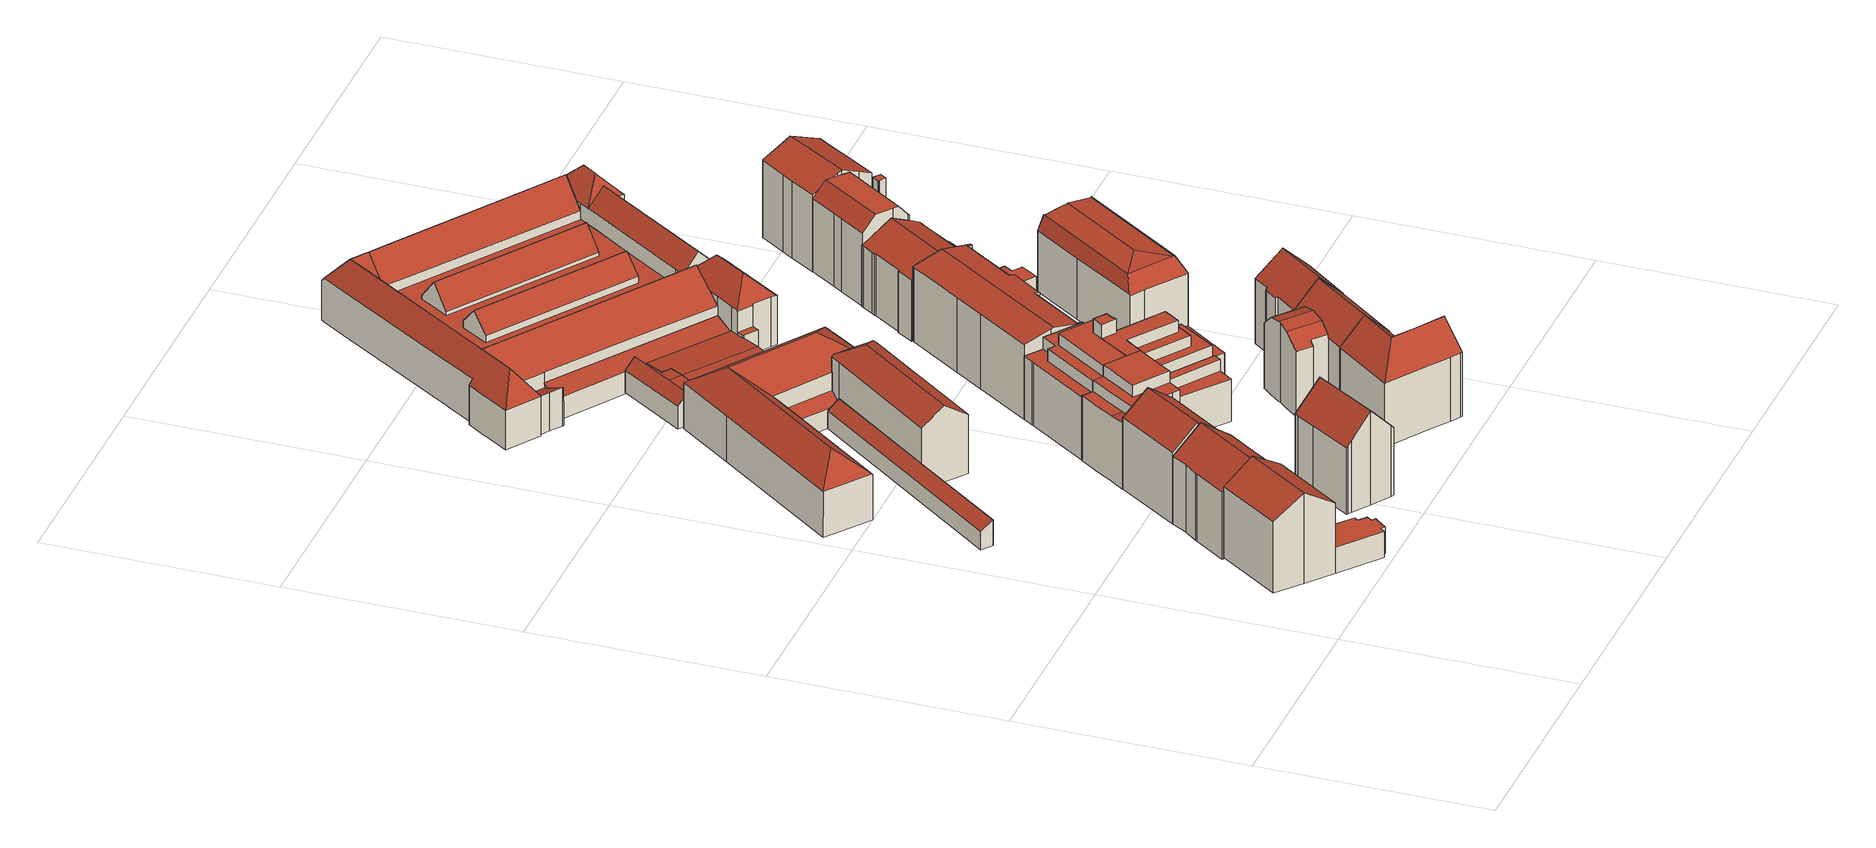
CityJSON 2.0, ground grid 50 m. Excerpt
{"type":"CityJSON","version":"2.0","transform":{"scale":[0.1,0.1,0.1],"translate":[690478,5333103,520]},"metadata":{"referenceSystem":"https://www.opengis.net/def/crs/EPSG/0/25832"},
"CityObjects":{
"building1":{"type":"Building","attributes":{"Gemeindeschluessel":"09162000","HoeheDach":"542.850","HoeheGrund":"522.380","Methode":"2000","NiedrigsteTraufeDesGebaeudes":"538.481","Geometrietyp2DReferenz":"3000","function":"31001_1000","roofType":"3100","measuredHeight":20.47,"storeysAboveGround":5},"geometry":[{"type":"MultiSurface","lod":"2","boundaries":[[[0,1,2,3]],[[4,5,6,7]],[[8,0,3,9,10]],[[10,9,5,4]],[[5,9,3,2,6]],[[4,7,11,8,10]],[[11,1,0,8]],[[2,1,11,7,6]]],"semantics":{"surfaces":[{"type":"RoofSurface"},{"type":"WallSurface"},{"type":"GroundSurface"}],"values":[0,1,1,1,0,2,1,1]}}]},
"building2":{"type":"Building","attributes":{"Gemeindeschluessel":"09162000","HoeheDach":"528.400","HoeheGrund":"522.390","Methode":"1000","NiedrigsteTraufeDesGebaeudes":"528.400","Geometrietyp2DReferenz":"3000","function":"31001_1000","roofType":"1000","measuredHeight":6.01,"storeysAboveGround":2},"geometry":[{"type":"MultiSurface","lod":"2","boundaries":[[[12,13,14,15]],[[16,17,18,19,20,21]],[[22,23,24,25]],[[26,27,18,17,28,29]],[[8,30,23,22]],[[25,24,31,32]],[[33,34,13,12]],[[35,36,29,28,17,16,21,14,13,34,31,24,23,30]],[[20,19,18,27,26,37,38,8,22,25,32,33,12,15]],[[38,35,30,8]],[[37,36,35,38]],[[26,29,36,37]],[[15,14,21,20]],[[32,31,34,33]]],"semantics":{"surfaces":[{"type":"WallSurface"},{"type":"RoofSurface"},{"type":"GroundSurface"}],"values":[0,0,0,0,0,0,0,1,2,0,0,0,0,0]}}]},
"building3":{"type":"Building","attributes":{"Gemeindeschluessel":"09162000","HoeheDach":"525.617","HoeheGrund":"522.530","Methode":"2000","NiedrigsteTraufeDesGebaeudes":"525.139","Geometrietyp2DReferenz":"3000","function":"51009_1610","roofType":"2100","measuredHeight":3.09},"geometry":[{"type":"MultiSurface","lod":"2","boundaries":[[[39,40,41,42]],[[43,44,45,46]],[[40,45,44,41]],[[41,44,43,42]],[[39,46,45,40]],[[42,43,46,39]]],"semantics":{"surfaces":[{"type":"GroundSurface"},{"type":"RoofSurface"},{"type":"WallSurface"}],"values":[0,1,2,2,2,2]}}]},
"building4":{"type":"Building","attributes":{"Gemeindeschluessel":"09162000","HoeheDach":"525.630","HoeheGrund":"522.550","Methode":"2000","NiedrigsteTraufeDesGebaeudes":"525.630","Geometrietyp2DReferenz":"3000","function":"31001_2000","roofType":"1000","measuredHeight":3.08},"geometry":[{"type":"MultiSurface","lod":"2","boundaries":[[[44,47,48,49,45]],[[40,45,49,50]],[[40,50,51,52,41]],[[41,44,45,40]],[[51,48,47,52]],[[50,49,48,51]],[[52,47,44,41]]],"semantics":{"surfaces":[{"type":"RoofSurface"},{"type":"WallSurface"},{"type":"GroundSurface"}],"values":[0,1,2,1,1,1,1]}}]},
"building5":{"type":"Building","attributes":{"Gemeindeschluessel":"09162000","HoeheDach":"542.510","HoeheGrund":"522.137","Methode":"2000","NiedrigsteTraufeDesGebaeudes":"537.107","Geometrietyp2DReferenz":"3000","function":"31001_1000","roofType":"3100","measuredHeight":20.37,"storeysAboveGround":5},"geometry":[{"type":"MultiSurface","lod":"2","boundaries":[[[53,54,55,56,57]],[[58,59,60,61]],[[62,63,64,65]],[[57,56,66,67]],[[68,69,70,71]],[[72,73,74,75]],[[75,74,59,58]],[[65,64,76,77]],[[61,60,54,53]],[[54,60,59,74,73,78,55]],[[67,66,69,68]],[[77,72,75,58,61,53,57,67,68,71,62,65]],[[71,70,63,62]],[[77,76,78,73,72]],[[56,55,78,76,64,63,70,69,66]]],"semantics":{"surfaces":[{"type":"WallSurface"},{"type":"RoofSurface"},{"type":"GroundSurface"}],"values":[0,0,0,0,0,0,0,0,0,1,0,2,0,0,1]}}]},
"building6":{"type":"Building","attributes":{"Gemeindeschluessel":"09162000","HoeheDach":"542.802","HoeheGrund":"522.018","Methode":"1000","NiedrigsteTraufeDesGebaeudes":"538.189","Geometrietyp2DReferenz":"3000","function":"31001_1000","roofType":"3100","measuredHeight":20.78,"storeysAboveGround":5},"geometry":[{"type":"MultiSurface","lod":"2","boundaries":[[[79,80,81,82,83,84,85]],[[86,79,85,87,88]],[[88,87,89,90]],[[91,81,80,92]],[[93,82,81,91]],[[90,89,84,83,94]],[[92,80,79,86]],[[85,84,89,87]],[[90,94,93,91,92,86,88]],[[94,83,82,93]]],"semantics":{"surfaces":[{"type":"RoofSurface"},{"type":"WallSurface"},{"type":"GroundSurface"}],"values":[0,1,1,1,1,1,1,0,2,1]}}]},
"building7":{"type":"Building","attributes":{"Gemeindeschluessel":"09162000","HoeheDach":"528.022","HoeheGrund":"522.230","Methode":"1000","NiedrigsteTraufeDesGebaeudes":"526.154","Geometrietyp2DReferenz":"3000","function":"51009_1610","roofType":"2100","measuredHeight":5.79},"geometry":[{"type":"MultiSurface","lod":"2","boundaries":[[[95,96,97,98,99,100,101,102]],[[97,96,95,103,104,105,98]],[[95,102,106,103]],[[103,106,107,104]],[[108,99,98,105,104,107]],[[102,101,100,99,108,107,106]]],"semantics":{"surfaces":[{"type":"WallSurface"},{"type":"GroundSurface"},{"type":"RoofSurface"}],"values":[0,1,0,0,0,2]}}]},
"building8":{"type":"Building","attributes":{"Gemeindeschluessel":"09162000","HoeheDach":"524.602","HoeheGrund":"521.802","Methode":"1000","NiedrigsteTraufeDesGebaeudes":"524.602","Geometrietyp2DReferenz":"3000","function":"31001_2000","roofType":"1000","measuredHeight":2.8,"storeysAboveGround":1},"geometry":[{"type":"MultiSurface","lod":"2","boundaries":[[[109,110,111,112]],[[113,109,112,114]],[[115,111,110,116]],[[116,110,109,113]],[[115,116,113,114]],[[114,112,111,115]]],"semantics":{"surfaces":[{"type":"RoofSurface"},{"type":"WallSurface"},{"type":"GroundSurface"}],"values":[0,1,1,1,2,1]}}]},
"building9":{"type":"Building","attributes":{"Gemeindeschluessel":"09162000","HoeheDach":"542.250","HoeheGrund":"521.024","Methode":"2000","NiedrigsteTraufeDesGebaeudes":"535.932","Geometrietyp2DReferenz":"3000","function":"31001_1000","roofType":"3100","measuredHeight":21.23,"storeysAboveGround":4},"geometry":[{"type":"MultiSurface","lod":"2","boundaries":[[[117,118,119,120]],[[121,122,123,124]],[[118,125,126,127,128,129,130,131,132,133,121,124,134,119]],[[130,135,136,131]],[[126,137,138,127]],[[139,134,124,123,140]],[[125,141,137,126]],[[117,120,139,140,142,138,137,141]],[[133,143,122,121]],[[131,136,144,132]],[[134,139,120,119]],[[128,127,138,142,145]],[[129,146,135,130]],[[135,146,145,142,140,123,122,143,144,136]],[[132,144,143,133]],[[128,145,146,129]],[[118,117,141,125]]],"semantics":{"surfaces":[{"type":"WallSurface"},{"type":"GroundSurface"},{"type":"RoofSurface"}],"values":[0,0,1,0,0,0,0,2,0,0,0,0,0,2,0,0,0]}}]},
"building10":{"type":"Building","attributes":{"Gemeindeschluessel":"09162000","HoeheDach":"537.513","HoeheGrund":"521.958","Methode":"1000","NiedrigsteTraufeDesGebaeudes":"532.392","Geometrietyp2DReferenz":"3000","function":"31001_9998","roofType":"3100","measuredHeight":15.55,"storeysAboveGround":2},"geometry":[{"type":"MultiSurface","lod":"2","boundaries":[[[147,148,149]],[[150,151,152,153]],[[154,155,156,157]],[[158,159,160,161]],[[162,163,153,152]],[[164,165,159,162,152,151]],[[154,166,167,155]],[[151,168,149,148,164]],[[159,158,169,163,162]],[[151,150,170,168]],[[171,172,156,155,167,173,174,170,150,153,163,169,158,161]],[[174,149,168,170]],[[175,160,159,165]],[[164,154,157,176,177,175,165]],[[178,147,149,174,173]],[[166,178,173,167]],[[172,176,157,156]],[[171,177,176,172]],[[171,161,160,175,177]],[[178,166,154,164,148,147]]],"semantics":{"surfaces":[{"type":"RoofSurface"},{"type":"WallSurface"},{"type":"GroundSurface"}],"values":[0,1,1,1,1,0,1,0,1,1,2,1,0,0,1,1,1,1,1,0]}}]},
"building11":{"type":"Building","attributes":{"Gemeindeschluessel":"09162000","HoeheDach":"539.640","HoeheGrund":"522.096","Methode":"2000","NiedrigsteTraufeDesGebaeudes":"535.635","Geometrietyp2DReferenz":"3000","function":"31001_9998","roofType":"3200","measuredHeight":17.54,"storeysAboveGround":3},"geometry":[{"type":"MultiSurface","lod":"2","boundaries":[[[179,180,181,182,183,184,185,186]],[[185,187,188,186]],[[189,190,191,192,193,194]],[[179,186,188,189,194]],[[179,194,193,180]],[[185,184,195,196,187]],[[183,197,195,184]],[[190,196,195,197,198,191]],[[180,193,192,181]],[[182,198,197,183]],[[188,187,196,190,189]],[[182,181,192,191,198]]],"semantics":{"surfaces":[{"type":"GroundSurface"},{"type":"WallSurface"},{"type":"RoofSurface"}],"values":[0,1,2,1,1,1,1,2,1,1,2,1]}}]},
"building12":{"type":"Building","attributes":{"Gemeindeschluessel":"09162000","HoeheDach":"541.752","HoeheGrund":"521.890","Methode":"2000","NiedrigsteTraufeDesGebaeudes":"531.475","Geometrietyp2DReferenz":"3000","function":"31001_1000","roofType":"1000","measuredHeight":19.86,"storeysAboveGround":7},"geometry":[{"type":"MultiSurface","lod":"2","boundaries":[[[199,200,201,202,203,204,205,206,207,208]],[[209,210,211,212,213,214,215,216,217,218,219]],[[220,209,219,221]],[[222,223,224,220,221,225,226,227,203,202,201,200,199]],[[228,229,230,231,232,233]],[[220,224,234,235,236,210,209]],[[237,211,210,236]],[[219,218,217,216,227,226,225,221]],[[238,239,240,241]],[[204,203,227,216,215,240,239,242,243,244,245,246,247]],[[248,249,222,199,208,250,251]],[[252,223,222,249]],[[253,254,255,256,257,258,237,236,235,234,252,249,248,251,259,260,261,246,245,244,243,242]],[[231,238,241,232]],[[255,254,253,242,239,238,231,230,229]],[[233,232,241,240,215,214,213]],[[257,256,255,229,228,233,213,212,258]],[[208,207,262,250]],[[234,224,223,252]],[[237,258,212,211]],[[250,262,263,264,247,246,261,260,259,251]],[[207,206,205,204,247,264,263,262]]],"semantics":{"surfaces":[{"type":"WallSurface"},{"type":"RoofSurface"},{"type":"GroundSurface"}],"values":[0,1,0,1,1,0,0,0,1,0,0,0,2,0,0,0,0,1,0,0,0,1]}}]},
"building13":{"type":"Building","attributes":{"Gemeindeschluessel":"09162000","HoeheDach":"528.711","HoeheGrund":"522.220","Methode":"2000","NiedrigsteTraufeDesGebaeudes":"526.682","Geometrietyp2DReferenz":"3000","function":"51009_1610","roofType":"2100","measuredHeight":6.49},"geometry":[{"type":"MultiSurface","lod":"2","boundaries":[[[265,266,267,268,269]],[[270,268,267,271]],[[272,269,268,270]],[[104,265,269,272]],[[98,266,265,104]],[[271,267,266,98]],[[272,270,271,98,104]]],"semantics":{"surfaces":[{"type":"RoofSurface"},{"type":"WallSurface"},{"type":"GroundSurface"}],"values":[0,1,1,1,1,1,2]}}]},
"building14":{"type":"Building","attributes":{"Gemeindeschluessel":"09162000","HoeheDach":"529.831","HoeheGrund":"522.450","Methode":"2000","NiedrigsteTraufeDesGebaeudes":"527.223","Geometrietyp2DReferenz":"3000","function":"51009_1610","roofType":"3100","measuredHeight":7.38},"geometry":[{"type":"MultiSurface","lod":"2","boundaries":[[[273,274,275,276]],[[277,278,279,280]],[[281,282,283,284,278,277]],[[276,283,282,281,285,286,287,288,289,273]],[[290,291,292,293,294,295]],[[276,275,284,283]],[[278,284,275,274,296,279]],[[287,295,294,288]],[[280,279,296,293,292,291]],[[293,296,274,273,289,288,294]],[[285,281,277,280,291,290,286]],[[286,290,295,287]]],"semantics":{"surfaces":[{"type":"WallSurface"},{"type":"RoofSurface"},{"type":"GroundSurface"}],"values":[0,1,0,2,1,0,1,0,0,0,0,0]}}]},
"building15":{"type":"Building","attributes":{"Gemeindeschluessel":"09162000","HoeheDach":"544.850","HoeheGrund":"522.090","Methode":"2000","NiedrigsteTraufeDesGebaeudes":"533.900","Geometrietyp2DReferenz":"3000","function":"31001_1000","roofType":"1000","measuredHeight":22.76,"storeysAboveGround":7},"geometry":[{"type":"MultiSurface","lod":"2","boundaries":[[[297,298,299,300]],[[301,302,303,304]],[[305,306,307,308,309,310,311,312,313,314]],[[315,316,317,318]],[[319,320,321,322]],[[323,324,325,326,327,328,329]],[[330,331,332,333,334,335,311,310,336,337]],[[338,339,340,341,342,343,344,345,346,347,315,318,348,349,350,351,352,353,333,332,331,330,354,355,356,357,358,329,328,327,359]],[[325,324,298,297]],[[353,360,334,333]],[[361,362,363,364,326,325,297,300]],[[365,366,367,368]],[[312,311,335,369,370,313]],[[301,371,372,373,374,302]],[[318,317,375,348]],[[376,377,320,319]],[[346,345,344,343,342,341,340,361,300,299,378,379,380,381,305,314,382,383,384,385,347]],[[384,383,377,376]],[[379,386,387,304,303,388,380]],[[309,389,336,310]],[[390,391,392,355,354,330,337]],[[378,299,298,324,323,365,368,393,386,379]],[[394,395,396,397]],[[381,398,399,397,396,389,309,308,307,306,305]],[[393,368,367,400,387,386]],[[382,314,313,370]],[[348,375,401,349]],[[384,376,319,322,402,401,375,317,316,385]],[[380,388,303,302,374,373,403,392,391,394,397,399,398,381]],[[403,373,372,366,365,323,329,358,357,356,355,392]],[[395,390,337,336,389,396]],[[339,338,359,364,363,362]],[[339,362,361,340]],[[352,404,360,353]],[[382,370,369,335,334,360,404,321,320,377,383]],[[402,322,321,404,352,351,350,349,401]],[[400,367,366,372,371,301,304,387]],[[327,326,364,359]],[[391,390,395,394]],[[347,385,316,315]]],"semantics":{"surfaces":[{"type":"WallSurface"},{"type":"RoofSurface"},{"type":"GroundSurface"}],"values":[0,0,1,0,0,0,0,2,0,0,1,0,0,0,0,0,0,0,0,0,0,1,0,0,0,0,0,1,1,0,1,0,0,0,1,0,1,0,0,0]}}]},
"building16":{"type":"Building","attributes":{"Gemeindeschluessel":"09162000","HoeheDach":"540.611","HoeheGrund":"520.580","Methode":"2000","NiedrigsteTraufeDesGebaeudes":"535.112","Geometrietyp2DReferenz":"3000","function":"31001_1000","roofType":"3100","measuredHeight":20.03,"storeysAboveGround":4},"geometry":[{"type":"MultiSurface","lod":"2","boundaries":[[[405,406,407,408,409,410]],[[411,412,413,414]],[[415,416,417,418,419,420,421,422,423,424,405]],[[425,426,413,412,416,415,405,410]],[[427,428,426,425,410,429]],[[430,418,417,431]],[[412,411,432,431,417,416]],[[424,433,434,435,407,406,405]],[[433,424,423,422,436,437,438,439,440,434]],[[436,422,421,441]],[[407,435,442,443,444,408]],[[410,409,408,444,445,429]],[[446,419,418,430]],[[441,421,420,447]],[[432,411,414,428,427,429,445,444,443,442,440,439,438,437,436,441,447,446,430,431]],[[442,435,434,440]],[[447,420,419,446]],[[414,413,426,428]]],"semantics":{"surfaces":[{"type":"RoofSurface"},{"type":"WallSurface"},{"type":"GroundSurface"}],"values":[0,1,0,0,1,1,1,0,1,1,1,1,1,1,2,1,1,1]}}]},
"building17":{"type":"Building","attributes":{"Gemeindeschluessel":"09162000","HoeheDach":"533.700","HoeheGrund":"522.280","Methode":"2000","NiedrigsteTraufeDesGebaeudes":"533.700","Geometrietyp2DReferenz":"3000","function":"31001_2000","roofType":"1000","measuredHeight":11.42},"geometry":[{"type":"MultiSurface","lod":"2","boundaries":[[[448,449,450,451]],[[452,453,454,455]],[[456,457,458,459,460,461,462,463,464,465,466,467,468,450,449,469,454,453,470,471,472,473,474]],[[475,468,467,476]],[[477,472,471,478]],[[479,469,449,448]],[[480,481,482,483,484,485,486,487,488,489,490,477,478,491,452,455,479,448,451,475,476,492,493]],[[485,459,458,486]],[[491,470,453,452]],[[488,487,486,458,457,456,474,489]],[[481,463,462,482]],[[493,465,464,480]],[[478,471,470,491]],[[484,460,459,485]],[[455,454,469,479]],[[484,483,482,462,461,460]],[[451,450,468,475]],[[474,473,472,477,490,489]],[[476,467,466,492]],[[492,466,465,493]],[[480,464,463,481]]],"semantics":{"surfaces":[{"type":"WallSurface"},{"type":"RoofSurface"},{"type":"GroundSurface"}],"values":[0,0,1,0,0,0,2,0,0,0,0,0,0,0,0,0,0,0,0,0,0]}}]},
"building18":{"type":"Building","attributes":{"Gemeindeschluessel":"09162000","HoeheDach":"524.290","HoeheGrund":"522.410","Methode":"2000","NiedrigsteTraufeDesGebaeudes":"524.290","Geometrietyp2DReferenz":"3000","function":"31001_2000","roofType":"1000","measuredHeight":1.88},"geometry":[{"type":"MultiSurface","lod":"2","boundaries":[[[494,495,496,497]],[[495,498,499,496]],[[500,498,495,494]],[[497,496,499,501]],[[501,499,498,500]],[[497,501,500,494]]],"semantics":{"surfaces":[{"type":"WallSurface"},{"type":"RoofSurface"},{"type":"GroundSurface"}],"values":[0,1,0,0,0,2]}}]},
"building19":{"type":"Building","attributes":{"Gemeindeschluessel":"09162000","HoeheDach":"527.810","HoeheGrund":"522.150","Methode":"2000","NiedrigsteTraufeDesGebaeudes":"527.301","Geometrietyp2DReferenz":"3000","function":"31001_2000","roofType":"3100","measuredHeight":5.66},"geometry":[{"type":"MultiSurface","lod":"2","boundaries":[[[502,503,504,505,506,507]],[[508,509,510,511,512,513,275,284,514]],[[506,515,514,284,516,517,518,507]],[[505,504,508,514,515,506]],[[519,275,513,520]],[[521,511,510,522]],[[523,512,511,521]],[[522,510,509,524]],[[516,284,275,519]],[[521,522,524,525,503,502,507,518,517,516,519,520,523]],[[503,525,524,509,508,504]],[[520,513,512,523]]],"semantics":{"surfaces":[{"type":"WallSurface"},{"type":"RoofSurface"},{"type":"GroundSurface"}],"values":[0,1,0,1,0,0,0,0,0,2,0,0]}}]},
"building20":{"type":"Building","attributes":{"Gemeindeschluessel":"09162000","HoeheDach":"528.616","HoeheGrund":"522.140","Methode":"1000","NiedrigsteTraufeDesGebaeudes":"526.994","Geometrietyp2DReferenz":"3000","function":"31001_2000","roofType":"2100","measuredHeight":6.48},"geometry":[{"type":"MultiSurface","lod":"2","boundaries":[[[526,527,528,529,530,531,532]],[[523,533,530,529]],[[534,523,529,528,527,520]],[[535,532,531,536]],[[537,526,532,535]],[[536,531,530,533]],[[523,534,520,537,535,536,533]],[[520,527,526,537]]],"semantics":{"surfaces":[{"type":"RoofSurface"},{"type":"WallSurface"},{"type":"GroundSurface"}],"values":[0,1,1,1,1,1,2,1]}}]},
"building21":{"type":"Building","attributes":{"Gemeindeschluessel":"09162000","HoeheDach":"524.310","HoeheGrund":"522.370","Methode":"2000","NiedrigsteTraufeDesGebaeudes":"524.310","Geometrietyp2DReferenz":"3000","function":"31001_2000","roofType":"1000","measuredHeight":1.94},"geometry":[{"type":"MultiSurface","lod":"2","boundaries":[[[538,539,540,541]],[[542,543,539,538]],[[544,540,539,543,545,546]],[[547,545,543,542]],[[541,548,549,547,542,538]],[[548,541,540,544,546,549]],[[546,545,547,549]]],"semantics":{"surfaces":[{"type":"WallSurface"},{"type":"RoofSurface"},{"type":"GroundSurface"}],"values":[0,0,1,0,2,0,0]}}]},
"building22":{"type":"Building","attributes":{"Gemeindeschluessel":"09162000","HoeheDach":"540.590","HoeheGrund":"520.400","Methode":"2000","NiedrigsteTraufeDesGebaeudes":"534.975","Geometrietyp2DReferenz":"3000","function":"31001_1000","roofType":"3100","measuredHeight":20.19,"storeysAboveGround":4},"geometry":[{"type":"MultiSurface","lod":"2","boundaries":[[[550,551,552,553,554,555,556,557,558,559]],[[560,561,435,562]],[[563,408,564,565]],[[566,567,568,569,570,571,572,554,553,552]],[[560,562,573,563,565,574,575,576,577,578,579,580,581,559,558,557,556,555,582,583,584,585,586,587,588,589,590,591]],[[588,592,593,589]],[[594,595,551,550,596]],[[435,561,597,598,407]],[[577,576,575,599,600,601]],[[578,577,601,602,603,579]],[[595,566,552,551]],[[583,571,570,584]],[[567,604,592,588,587,586,568]],[[573,562,435,407,408,563]],[[605,606,607,608,609,604,567,566,595,594]],[[591,597,561,560]],[[555,554,572,582]],[[603,610,596,550,559,581,580,579]],[[582,572,571,583]],[[586,585,584,570,569,568]],[[407,598,593,592,604,609,608,607,606,564,408]],[[598,597,591,590,589,593]],[[602,601,600,599,605,594,596,610,603]],[[574,565,564,606,605,599,575]]],"semantics":{"surfaces":[{"type":"WallSurface"},{"type":"RoofSurface"},{"type":"GroundSurface"}],"values":[0,0,0,1,2,0,1,1,0,0,1,0,0,0,0,0,0,0,0,0,1,0,1,0]}}]},
"building23":{"type":"Building","attributes":{"Gemeindeschluessel":"09162000","HoeheDach":"540.439","HoeheGrund":"522.030","Methode":"1000","NiedrigsteTraufeDesGebaeudes":"538.907","Geometrietyp2DReferenz":"3000","function":"31001_1000","roofType":"3100","measuredHeight":18.41,"storeysAboveGround":5},"geometry":[{"type":"MultiSurface","lod":"2","boundaries":[[[611,612,613,614]],[[615,616,617,618,619,620]],[[621,622,623,624]],[[625,626,627,628]],[[629,630,631,632]],[[633,634,612,611]],[[635,636,637,638]],[[632,631,639,640]],[[628,627,634,633]],[[638,637,630,629]],[[624,623,641,642]],[[643,644,645,646]],[[641,647,648,649,650,642]],[[651,652,653,654,655,656]],[[657,658,656,655]],[[659,660,651,656,658,648,647,641,623,622]],[[661,616,615,620,639,631,630,637,636,613,612,634,627,626,645,644,652,651,660]],[[653,652,644,643]],[[640,639,620,619]],[[617,616,661,662]],[[649,648,658,657]],[[646,645,626,625]],[[663,662,661,660,659,664]],[[614,613,636,635]],[[664,659,622,621]],[[625,628,633,611,614,635,638,629,632,640,619,618,617,662,663,664,621,624,642,650,649,657,655,654,653,643,646]]],"semantics":{"surfaces":[{"type":"WallSurface"},{"type":"RoofSurface"},{"type":"GroundSurface"}],"values":[0,0,0,0,0,0,0,0,0,0,0,0,0,0,0,1,1,0,0,0,0,0,0,0,0,2]}}]},
"building24":{"type":"Building","attributes":{"Gemeindeschluessel":"09162000","HoeheDach":"536.770","HoeheGrund":"521.990","Methode":"1000","NiedrigsteTraufeDesGebaeudes":"527.533","Geometrietyp2DReferenz":"3000","function":"31001_2000","roofType":"3200","measuredHeight":14.78,"storeysAboveGround":2},"geometry":[{"type":"MultiSurface","lod":"2","boundaries":[[[665,666,667,668,669,670]],[[671,672,673,674,675,676,677,678]],[[679,680,681,682]],[[681,683,684,685]],[[686,687,688]],[[689,683,681,680]],[[690,691,692,693,694,685,695,696,697,698,699,700,701,702,703]],[[704,705,706,707]],[[665,670,690,703]],[[708,709,710,686,688]],[[711,712,713,707,706,669,668]],[[686,710,714,715,705,704]],[[716,700,699,717]],[[718,719,720,721]],[[675,674,673,722,723,689,680,679,724,725,726,727,728,729,730,731,732,733,734,735,736,712,711,668,667,666,737,738,739,716,717,740,741,742,743,744,745,718,721,746,676]],[[735,734,708,688,687,747,736]],[[748,677,676,746,721,720]],[[734,733,732,731,749,714,710,709,708]],[[750,751,752,753,754,755,692]],[[666,665,703,737]],[[684,756,678,677,748,720,719,757,758,695,685]],[[713,747,687,686,704,707]],[[736,747,713,712]],[[699,698,697,696,695,758,744,743,742,741,740,717]],[[715,714,749,759,760,761,752,751,750,692,705]],[[762,763,672,671,678,756,684,683]],[[757,719,718,745,744,758]],[[723,722,673,672,763,762,683,689]],[[755,682,681,685,694,693,692]],[[703,702,701,700,716,739,738,737]],[[730,729,760,759,749,731]],[[761,760,729,728,727,726,753,752]],[[670,669,706,705,692,691,690]],[[755,754,753,726,725,724,679,682]]],"semantics":{"surfaces":[{"type":"WallSurface"},{"type":"RoofSurface"},{"type":"GroundSurface"}],"values":[0,0,0,1,0,0,1,0,1,1,0,0,0,0,2,0,0,0,1,0,1,1,0,0,1,1,0,0,1,0,0,0,1,0]}}]},
"building25":{"type":"Building","attributes":{"Gemeindeschluessel":"09162000","HoeheDach":"540.593","HoeheGrund":"520.340","Methode":"2000","NiedrigsteTraufeDesGebaeudes":"534.657","Geometrietyp2DReferenz":"3000","function":"31001_1000","roofType":"3100","measuredHeight":20.25,"storeysAboveGround":4},"geometry":[{"type":"MultiSurface","lod":"2","boundaries":[[[764,765,766,767,768,769,770,771,772]],[[773,768,767,774]],[[774,767,766,775]],[[776,777,778,775,766,765]],[[779,776,765,764]],[[780,771,770,781]],[[782,772,771,780]],[[783,784,779,764,772,782]],[[784,783,782,780,781,785,773,774,775,778,777]],[[777,776,779,784]],[[785,769,768,773]],[[781,770,769,785]]],"semantics":{"surfaces":[{"type":"RoofSurface"},{"type":"WallSurface"},{"type":"GroundSurface"}],"values":[0,1,1,1,0,1,1,1,2,1,1,1]}}]},
"building26":{"type":"Building","attributes":{"Gemeindeschluessel":"09162000","HoeheDach":"534.580","HoeheGrund":"521.990","Methode":"2000","NiedrigsteTraufeDesGebaeudes":"528.870","Geometrietyp2DReferenz":"3000","function":"31001_2000","roofType":"1000","measuredHeight":12.59,"storeysAboveGround":2},"geometry":[{"type":"MultiSurface","lod":"2","boundaries":[[[786,787,788,726,789,790,791,792,793,679]],[[794,795,796,797]],[[795,798,799,796]],[[800,801,802,803]],[[804,803,802,805,806,807]],[[808,809,804,807]],[[796,799,810,811,812,797]],[[805,802,801,813]],[[814,815,816,673,817,818,689,819]],[[809,800,803,804]],[[809,808,820,813,801,800]],[[821,822,823,824,726,788,787,786,679,825,826,827,828,689,818,817,673]],[[793,829,830,831,832,819,689,828,827,826,825,679]],[[792,791,790,789,833,834,835,836,816,815,814,819,832,831,830,829,793],[806,805,813,820,808,807],[812,811,837,838,794,797]],[[726,824,823,822,821,673,816,836,835,834,833,789]],[[798,839,810,799]],[[811,810,839,837]],[[795,794,838,837,839,798]]],"semantics":{"surfaces":[{"type":"WallSurface"},{"type":"RoofSurface"},{"type":"GroundSurface"}],"values":[0,0,1,1,0,0,0,0,0,1,0,2,0,1,0,1,0,0]}}]},
"building27":{"type":"Building","attributes":{"Gemeindeschluessel":"09162000","HoeheDach":"539.329","HoeheGrund":"521.850","Methode":"2000","NiedrigsteTraufeDesGebaeudes":"535.756","Geometrietyp2DReferenz":"3000","function":"31001_9998","roofType":"3100","measuredHeight":17.48,"storeysAboveGround":5},"geometry":[{"type":"MultiSurface","lod":"2","boundaries":[[[840,841,842,843]],[[844,845,846,847]],[[848,849,850,851,852,853,844,847,854,855,856,857,840,843,858,859,860,861]],[[859,862,863,860]],[[853,864,845,844]],[[850,865,866,851]],[[858,867,862,859]],[[851,866,868,852]],[[860,863,869,861]],[[849,870,865,850]],[[871,870,849,848,872]],[[865,870,871,873,874,875,876,877,846,845,864,868,866]],[[847,846,877,854]],[[840,857,874,873,841]],[[872,869,863,862,867,842,841,873,871]],[[855,876,875,856]],[[872,848,861,869]],[[852,868,864,853]],[[854,877,876,855]],[[843,842,867,858]],[[856,875,874,857]]],"semantics":{"surfaces":[{"type":"WallSurface"},{"type":"GroundSurface"},{"type":"RoofSurface"}],"values":[0,0,1,0,0,0,0,0,0,0,0,2,0,0,2,0,0,0,0,0,0]}}]},
"building28":{"type":"Building","attributes":{"Gemeindeschluessel":"09162000","HoeheDach":"539.473","HoeheGrund":"522.034","Methode":"2000","NiedrigsteTraufeDesGebaeudes":"535.826","Geometrietyp2DReferenz":"3000","function":"31001_1000","roofType":"3200","measuredHeight":17.44,"storeysAboveGround":5},"geometry":[{"type":"MultiSurface","lod":"2","boundaries":[[[878,879,880,881]],[[882,883,884,885,886,887,888,889,890,891,892,893]],[[891,894,895,892]],[[888,896,897,889]],[[892,895,898,893]],[[899,900,901,902,903]],[[885,899,903,886]],[[904,898,895,894,905,906,907]],[[908,909,904,907,901,900,910]],[[911,901,907,878]],[[890,905,894,891]],[[878,881,911]],[[912,902,901,911]],[[912,911,881,880,897,896]],[[904,909,882,893,898]],[[887,886,903,902,912,896,888]],[[908,910,884,883]],[[878,907,906,879]],[[899,885,884,910,900]],[[909,908,883,882]],[[890,889,897,880,879,906,905]]],"semantics":{"surfaces":[{"type":"RoofSurface"},{"type":"GroundSurface"},{"type":"WallSurface"}],"values":[0,1,2,2,2,0,2,0,0,2,2,0,2,0,2,2,2,2,2,2,2]}}]},
"building29":{"type":"Building","attributes":{"Gemeindeschluessel":"09162000","HoeheDach":"536.229","HoeheGrund":"522.010","Methode":"2000","NiedrigsteTraufeDesGebaeudes":"525.640","Geometrietyp2DReferenz":"3000","function":"31001_2000","roofType":"1000","measuredHeight":14.22},"geometry":[{"type":"MultiSurface","lod":"2","boundaries":[[[913,914,915,916,917,918,653]],[[919,920,921,922]],[[923,924,920,919,925,926,927]],[[915,928,929,921,920,924,916]],[[930,914,913,653,926,925,919,922,931]],[[924,923,917,916]],[[914,930,931,929,928,915]],[[653,918,927,926]],[[917,923,927,918]],[[922,921,929,931]]],"semantics":{"surfaces":[{"type":"WallSurface"},{"type":"RoofSurface"},{"type":"GroundSurface"}],"values":[0,0,0,1,2,0,0,0,1,0]}}]},
"building30":{"type":"Building","attributes":{"Gemeindeschluessel":"09162000","HoeheDach":"537.540","HoeheGrund":"521.700","Methode":"2000","NiedrigsteTraufeDesGebaeudes":"525.810","Geometrietyp2DReferenz":"3000","function":"31001_9998","roofType":"3100","measuredHeight":15.84,"storeysAboveGround":3},"geometry":[{"type":"MultiSurface","lod":"2","boundaries":[[[932,933,934,935,936,937]],[[938,939,940,941]],[[942,943,944,945,946,947]],[[948,949,950,951,952]],[[953,954,955,956]],[[957,958,959,960]],[[958,961,949,948,962,963,959]],[[964,965,966,967,968]],[[969,956,955,960,959,963,970]],[[971,972,973,974,975,976]],[[972,977,978,979,973]],[[950,949,961,980]],[[935,934,981,982]],[[983,984,985]],[[986,987,966,965]],[[988,981,934,933]],[[952,989,990,991,962,948]],[[992,993,994,990,989]],[[979,978,968,967,943,942]],[[995,996,997,998,983,985]],[[988,971,976,999,982,981]],[[969,970,939,938]],[[999,976,975,995,985,984,1000,937,936]],[[962,991,1001,940,939,970,963]],[[954,1002,957,960,955]],[[998,1003,983]],[[984,1004,1000]],[[943,967,966,987,944]],[[993,932,937,1000,1004,994]],[[999,936,935,982]],[[974,973,979,942,947,1005]],[[972,971,988,933,932,993,992,951,950,980,1006,953,956,969,938,941,1007,1008,1009,986,965,964,977]],[[983,1003,1001,991,990,994,1004,984]],[[964,968,978,977]],[[1008,946,945,1009]],[[1006,1002,954,953]],[[986,1009,945,944,987]],[[1007,941,940,1001,1003,998,997]],[[974,1005,996,995,975]],[[952,951,992,989]],[[996,1005,947,946,1008,1007,997]],[[1006,980,961,958,957,1002]]],"semantics":{"surfaces":[{"type":"WallSurface"},{"type":"RoofSurface"},{"type":"GroundSurface"}],"values":[0,0,1,0,0,0,1,0,0,0,0,0,1,0,0,0,1,0,1,1,0,0,1,1,1,0,0,1,0,0,1,2,1,0,0,0,0,0,0,0,0,0]}}]},
"building31":{"type":"Building","attributes":{"Gemeindeschluessel":"09162000","HoeheDach":"541.550","HoeheGrund":"521.788","Methode":"2000","NiedrigsteTraufeDesGebaeudes":"524.950","Geometrietyp2DReferenz":"3000","function":"31001_9998","roofType":"1000","measuredHeight":19.76,"storeysAboveGround":6},"geometry":[{"type":"MultiSurface","lod":"2","boundaries":[[[1010,1011,1012,1013,1014]],[[1015,1016,1017,1018,1019]],[[1020,1021,1022,1023,1024,1025]],[[1026,1027,1021,1020,1028,1029]],[[1030,1031,1032,1033]],[[1013,1034,1035,1036,1037,1014]],[[1038,1026,1029,1039,1040,1041]],[[1012,1042,1018,1017,1043,1034,1013]],[[1011,1044,1045,1042,1012]],[[1044,1046,1047,1048,1049,1045]],[[1050,1051,1035,1034,1043]],[[1052,1037,1036,1053]],[[1053,1036,1035,1051]],[[1054,1055,1049,1048]],[[1028,1020,1025,1056,1057]],[[1057,1056,1040,1039]],[[1058,1059,1027,1026,1038,1060,1061,1062,1030,1033,1046,1044,1011,1010,1052,1053,1051,1050,1016,1015,1063]],[[1050,1043,1017,1016]],[[1033,1032,1047,1046]],[[1029,1028,1057,1039]],[[1058,1023,1022,1059]],[[1045,1049,1055,1064,1065,1041,1040,1056,1066,1067,1019,1018,1042]],[[1047,1032,1031,1068,1054,1048]],[[1059,1022,1021,1027]],[[1010,1014,1037,1052]],[[1058,1063,1067,1066,1024,1023]],[[1062,1068,1031,1030]],[[1056,1025,1024,1066]],[[1038,1041,1065,1060]],[[1060,1065,1064,1061]],[[1015,1019,1067,1063]],[[1062,1061,1064,1055,1054,1068]]],"semantics":{"surfaces":[{"type":"WallSurface"},{"type":"RoofSurface"},{"type":"GroundSurface"}],"values":[0,0,1,0,0,1,0,1,0,0,0,0,0,0,0,0,2,0,0,1,0,1,1,0,0,0,0,0,0,0,0,0]}}]},
"building32":{"type":"Building","attributes":{"Gemeindeschluessel":"09162000","HoeheDach":"524.799","HoeheGrund":"521.960","Methode":"1000","NiedrigsteTraufeDesGebaeudes":"524.799","Geometrietyp2DReferenz":"3000","function":"51009_1610","roofType":"1000","measuredHeight":2.84},"geometry":[{"type":"MultiSurface","lod":"2","boundaries":[[[1069,1070,1071,1072]],[[1073,1074,1075,1076]],[[1076,1075,1077,1078]],[[1078,1077,1070,1069]],[[1072,1071,1079,1080]],[[1080,1079,1081,1082]],[[1073,1076,1078,1069,1072,1080,1082,1083]],[[1083,1084,1074,1073]],[[1082,1081,1084,1083]],[[1084,1081,1079,1071,1070,1077,1075,1074]]],"semantics":{"surfaces":[{"type":"WallSurface"},{"type":"GroundSurface"},{"type":"RoofSurface"}],"values":[0,0,0,0,0,0,1,0,0,2]}}]},
"building33":{"type":"Building","attributes":{"Gemeindeschluessel":"09162000","HoeheDach":"542.334","HoeheGrund":"521.730","Methode":"1000","NiedrigsteTraufeDesGebaeudes":"539.153","Geometrietyp2DReferenz":"3000","function":"31001_1000","roofType":"3100","measuredHeight":20.6,"storeysAboveGround":4},"geometry":[{"type":"MultiSurface","lod":"2","boundaries":[[[1085,1086,1087,1088,1089,1090]],[[1091,1092,1093,1094,1095,1086,1085,1090,1096,1097,1098,1099,1100,1101,1102,1103]],[[1094,1093,1092,1104,1105,1106]],[[1090,1089,1107,1096]],[[1107,1089,1088,1108,1109,1110,1111,1112]],[[1108,1113,1114,1103,1102,1101,1100,1109]],[[1092,1091,1103,1114,1115,1104]],[[1099,1110,1109,1100]],[[1095,1116,1087,1086]],[[1098,1111,1110,1099]],[[1097,1112,1111,1098]],[[1087,1116,1106,1105,1104,1115,1114,1113,1108,1088]],[[1096,1107,1112,1097]],[[1094,1106,1116,1095]]],"semantics":{"surfaces":[{"type":"WallSurface"},{"type":"GroundSurface"},{"type":"RoofSurface"}],"values":[0,1,0,0,2,0,0,0,0,0,0,2,0,0]}}]}
},
"vertices":[
[199,76,185],[300,224,185],[242,262,229],[145,121,229],[91,165,24],[91,165,185],[183,300,185],[183,300,24],[199,76,24],[145,121,228],[145,121,24],[300,224,24],
[309,69,24],[309,69,84],[326,55,84],[326,55,24],[325,38,84],[326,38,84],[326,38,24],[325,38,24],[318,44,24],[318,44,84],[235,129,24],[235,129,84],[257,111,84],[257,111,24],[302,9,24],[321,32,24],[321,32,84],[302,9,84],[199,76,84],[263,119,84],[263,119,24],[315,77,24],[315,77,84],[287,6,84],[295,16,84],[295,16,24],[287,6,24],
[271,181,25],[281,196,25],[311,175,25],[301,161,25],[301,161,51],[311,175,56],[281,196,56],[271,181,51],
[329,200,56],[331,203,56],[300,224,56],[300,224,25],[331,203,25],[329,200,25],
[300,224,21],[300,224,171],[239,263,225],[183,300,175],[183,300,21],[393,361,21],[393,361,171],[348,296,171],[348,296,21],[253,403,21],[253,403,175],[274,437,174],[274,437,21],[180,302,173],[180,302,21],[229,372,21],[229,372,173],[231,374,173],[231,374,21],[336,398,21],[336,398,222],[376,371,186],[376,371,21],[326,404,220],[326,404,21],[332,400,225],
[326,404,227],[336,398,218],[376,371,182],[469,507,182],[418,538,227],[417,539,228],[325,404,228],[326,404,20],[274,437,182],[274,437,20],[366,572,182],[366,572,20],[376,371,20],[336,398,20],[469,507,20],[418,538,20],
[80,738,22],[231,938,22],[407,1170,22],[408,1171,22],[408,1171,80],[407,1170,80],[231,938,80],[80,738,80],[57,755,22],[384,1186,22],[391,1182,22],[57,755,62],[384,1186,62],[391,1182,67],
[419,313,46],[456,288,46],[488,336,46],[450,361,46],[419,313,18],[450,361,18],[488,336,18],[456,288,18],
[592,158,160],[592,158,10],[617,196,10],[617,196,159],[525,274,10],[525,274,160],[568,244,215],[568,244,10],[536,75,10],[535,74,10],[529,77,10],[486,104,10],[446,130,10],[438,135,10],[436,136,10],[494,226,10],[519,266,10],[624,205,10],[438,135,162],[436,136,160],[535,74,163],[529,77,171],[624,205,159],[574,240,222],[536,75,163],[487,104,222],[519,266,160],[494,226,160],[486,104,222],[446,130,172],
[94,992,125],[82,1072,175],[1,1060,125],[294,1451,20],[294,1451,125],[345,1417,124],[345,1417,20],[302,1270,125],[302,1270,20],[423,1191,20],[423,1191,126],[581,1261,20],[581,1261,124],[501,1141,124],[501,1141,20],[496,1317,125],[496,1317,20],[298,1360,175],[479,1241,175],[287,1249,125],[287,1249,20],[205,1332,125],[563,1273,20],[205,1332,20],[467,1163,20],[429,1188,20],[94,991,20],[1,1060,20],[499,1143,126],[429,1188,126],[467,1163,126],[94,991,124],
[231,938,21],[408,1171,21],[423,1191,21],[429,1188,21],[467,1163,21],[501,1141,21],[513,1133,21],[318,873,21],[513,1133,156],[318,873,156],[272,907,196],[434,1123,196],[427,1189,165],[423,1191,162],[408,1171,162],[231,938,161],[501,1141,161],[507,1137,161],[467,1163,163],[429,1188,165],
[389,557,192],[409,587,192],[437,630,192],[451,651,192],[462,667,192],[462,667,167],[451,651,167],[437,630,167],[409,587,167],[389,557,171],[504,524,218],[512,537,218],[526,559,218],[532,567,218],[532,566,218],[546,587,218],[557,604,218],[483,654,218],[472,637,218],[458,616,218],[430,574,218],[504,524,192],[430,574,192],[418,538,192],[469,507,192],[485,497,192],[458,616,192],[472,637,192],[483,654,192],[535,565,115],[674,458,115],[681,467,115],[696,488,115],[546,587,115],[532,566,115],[485,497,19],[504,524,19],[512,537,19],[526,559,19],[696,488,141],[707,504,141],[557,604,141],[546,587,141],[707,504,19],[557,604,19],[483,654,19],[462,667,19],[440,683,19],[440,683,167],[389,557,19],[418,538,19],[366,572,171],[366,572,19],[469,507,19],[696,488,19],[681,467,19],[674,458,19],[535,565,19],[532,566,19],[532,567,19],[387,603,19],[415,645,19],[429,666,19],[387,603,167],[415,645,167],[429,666,167],
[384,1186,67],[408,1171,67],[423,1191,87],[302,1270,87],[287,1249,67],[302,1270,22],[423,1191,22],[287,1249,22],
[419,1571,24],[419,1571,72],[392,1530,76],[392,1530,24],[345,1417,72],[391,1488,78],[348,1516,78],[301,1446,72],[345,1417,24],[391,1488,24],[411,1518,24],[411,1518,76],[301,1446,24],[294,1451,24],[282,1459,24],[376,1600,24],[395,1587,24],[294,1451,89],[301,1446,98],[348,1516,98],[395,1587,98],[376,1600,74],[282,1459,75],[395,1587,72],
[758,590,139],[758,590,166],[702,507,166],[702,507,139],[688,572,191],[688,572,218],[585,642,218],[585,642,191],[530,622,217],[542,641,217],[556,661,217],[575,689,217],[591,713,217],[618,694,217],[640,726,217],[613,744,217],[566,775,217],[483,654,217],[530,815,21],[530,815,164],[531,817,164],[531,817,21],[560,780,164],[560,780,191],[583,813,191],[583,813,164],[724,599,166],[730,608,166],[730,608,139],[743,628,139],[743,628,21],[730,608,21],[724,599,21],[606,677,21],[618,694,21],[640,726,21],[648,738,21],[648,738,191],[640,726,191],[618,694,249],[606,677,249],[784,572,21],[726,490,21],[707,504,21],[702,507,21],[673,526,21],[558,603,21],[530,622,21],[483,654,21],[461,668,21],[440,683,21],[545,837,21],[546,839,21],[567,824,21],[583,813,21],[599,802,21],[662,759,21],[608,676,21],[688,622,21],[708,609,21],[711,607,21],[723,600,21],[797,591,21],[662,759,191],[707,504,139],[726,490,139],[784,572,139],[797,591,139],[723,600,166],[723,600,191],[685,545,191],[685,545,166],[613,744,191],[566,775,191],[707,600,191],[711,607,191],[711,607,218],[707,600,218],[545,837,164],[544,790,164],[544,790,191],[673,526,166],[558,603,166],[558,603,218],[530,622,218],[483,654,191],[461,668,191],[461,668,164],[440,683,164],[571,622,166],[571,622,191],[571,622,218],[591,713,249],[608,676,249],[608,676,218],[688,622,218],[674,552,166],[604,670,218],[604,670,249],[575,689,249],[575,689,218],[542,641,218],[556,661,218],[674,552,191],[546,839,164],[567,824,164],[708,609,218],[599,802,191],
[786,167,206],[822,213,206],[846,244,206],[801,279,151],[774,244,151],[703,152,151],[862,49,6],[862,49,151],[859,51,151],[859,51,6],[834,135,206],[893,97,206],[923,144,154],[920,146,154],[900,159,153],[894,162,153],[886,161,159],[867,174,158],[866,177,157],[865,181,154],[799,90,151],[837,65,151],[799,90,6],[837,65,6],[703,152,6],[920,146,6],[923,144,6],[893,97,6],[864,185,157],[863,189,160],[883,214,159],[867,174,6],[866,177,6],[865,181,6],[864,185,6],[863,189,6],[886,161,6],[883,214,6],[846,244,6],[801,279,6],[774,244,6],[900,159,6],[894,162,6],
[712,649,23],[712,649,137],[717,648,137],[717,648,23],[699,645,23],[699,645,137],[703,648,137],[703,648,23],[694,618,137],[701,614,137],[708,609,137],[714,618,137],[719,619,137],[721,620,137],[723,621,137],[726,625,137],[727,629,137],[727,633,137],[726,638,137],[724,642,137],[721,646,137],[708,649,137],[696,641,137],[695,637,137],[695,632,137],[694,631,137],[688,622,137],[721,646,23],[724,642,23],[695,632,23],[695,637,23],[708,649,23],[727,629,23],[726,625,23],[723,621,23],[721,620,23],[719,619,23],[714,618,23],[708,609,23],[701,614,23],[694,618,23],[688,622,23],[694,631,23],[696,641,23],[726,638,23],[727,633,23],
[703,685,24],[703,685,43],[660,714,43],[660,714,24],[711,695,43],[667,726,43],[711,695,24],[667,726,24],
[409,1375,21],[496,1317,21],[496,1317,73],[409,1375,73],[345,1417,73],[345,1417,21],[541,1385,78],[566,1424,75],[565,1425,75],[575,1439,74],[586,1456,73],[419,1571,73],[392,1488,78],[345,1418,73],[411,1518,21],[392,1488,21],[345,1418,21],[392,1530,21],[419,1571,21],[575,1439,21],[565,1425,21],[586,1456,21],[566,1424,21],[541,1385,21],
[376,1600,71],[419,1571,71],[571,1466,70],[586,1456,70],[611,1493,86],[262,1727,86],[238,1691,71],[611,1493,21],[571,1466,21],[238,1691,21],[262,1727,21],[376,1600,21],
[733,717,24],[733,717,43],[725,708,43],[725,708,24],[719,727,24],[719,727,43],[687,733,43],[684,752,43],[677,740,43],[684,752,24],[687,733,24],[677,740,24],
[797,401,185],[799,404,186],[818,427,179],[832,443,159],[835,447,153],[835,447,4],[832,443,4],[818,427,4],[799,404,4],[797,401,4],[890,208,4],[890,208,151],[883,214,4],[801,279,4],[827,312,151],[827,312,4],[878,379,179],[889,393,162],[859,417,162],[861,419,159],[864,423,153],[857,429,153],[840,442,153],[846,244,4],[827,313,4],[796,338,4],[795,337,4],[788,329,4],[763,350,4],[758,354,4],[765,362,4],[780,381,4],[840,442,4],[857,429,4],[864,423,4],[861,419,4],[859,417,4],[889,393,4],[889,392,4],[903,409,4],[947,374,4],[991,339,4],[889,392,151],[903,409,151],[841,331,179],[860,355,186],[780,381,179],[991,339,151],[947,374,206],[796,338,159],[795,337,159],[788,329,150],[763,350,150],[758,354,150],[889,393,150],[827,313,159],[827,313,150],[841,331,150],[860,355,150],[878,379,150],[765,362,159],
[778,952,20],[778,952,192],[788,945,189],[788,945,20],[663,760,189],[663,759,189],[663,759,20],[663,760,20],[662,760,20],[662,760,189],[546,839,20],[546,839,189],[626,957,189],[626,957,20],[863,1058,20],[863,1058,189],[854,1064,192],[854,1064,20],[663,781,20],[663,781,192],[655,769,192],[655,769,20],[825,1022,20],[825,1022,192],[740,875,20],[740,875,189],[731,882,192],[731,882,20],[664,763,189],[664,763,20],[669,1020,189],[669,1020,20],[864,1062,20],[864,1062,190],[866,1061,189],[866,1061,20],[719,1094,189],[747,1136,189],[747,1136,20],[719,1094,20],[808,1101,204],[865,1063,190],[865,1063,20],[808,1101,20],[792,1112,20],[792,1112,200],[751,1141,20],[751,1141,189],[599,802,203],[604,799,204],[662,759,189],[662,759,20],[604,799,20],[599,802,20],
[175,1703,110],[175,1703,20],[176,1703,20],[178,1706,20],[178,1706,111],[176,1703,111],[857,1863,109],[857,1862,107],[857,1862,20],[857,1863,20],[883,1901,20],[904,1934,20],[904,1934,118],[883,1901,168],[286,1870,20],[457,2127,20],[457,2127,109],[286,1870,111],[458,2128,111],[482,2165,168],[445,2190,168],[261,1727,75],[226,1674,107],[226,1674,75],[458,2128,20],[164,1763,168],[177,1782,168],[214,1838,168],[250,1894,168],[420,2151,168],[436,2241,120],[390,2171,120],[221,1913,121],[214,1902,121],[175,1843,121],[169,1848,110],[141,1807,110],[141,1806,110],[104,1750,110],[214,1758,75],[214,1758,109],[179,1705,109],[179,1705,107],[227,1674,75],[238,1691,75],[261,1726,75],[179,1705,20],[198,1693,20],[198,1693,107],[261,1726,109],[261,1727,109],[169,1848,20],[175,1843,20],[508,2203,20],[508,2203,110],[504,2198,118],[504,2198,20],[662,1992,20],[506,2096,20],[287,1869,20],[334,1837,20],[685,1605,20],[648,1550,20],[611,1494,20],[611,1493,20],[444,1605,20],[262,1727,20],[261,1726,20],[238,1691,20],[227,1674,20],[226,1674,20],[225,1675,20],[104,1750,20],[141,1806,20],[141,1807,20],[214,1902,20],[221,1913,20],[390,2171,20],[436,2241,20],[441,2248,20],[507,2203,20],[553,2166,20],[225,1675,107],[553,2166,118],[262,1727,110],[250,1813,168],[298,1782,168],[648,1550,168],[685,1605,110],[334,1837,110],[287,1869,110],[531,2133,168],[507,2203,110],[441,2248,110],[444,1605,109],[611,1493,108],[611,1494,109],[506,2096,110],[662,1992,109],
[948,373,206],[1029,477,206],[1027,480,202],[990,520,150],[964,486,151],[961,488,147],[938,460,147],[941,457,150],[903,409,150],[964,486,3],[990,520,3],[1027,480,3],[1067,437,153],[1067,437,3],[1029,477,3],[991,339,152],[941,457,3],[938,460,3],[903,409,3],[948,373,3],[991,339,3],[961,488,3],
[332,1839,20],[377,1809,20],[641,1634,20],[685,1605,89],[641,1634,89],[377,1809,89],[332,1839,89],[286,1870,89],[739,1783,89],[739,1783,97],[431,1988,97],[431,1988,89],[761,1815,146],[453,2020,146],[689,1707,145],[708,1737,104],[401,1942,104],[381,1912,145],[361,1882,104],[401,1942,89],[381,1912,89],[361,1882,89],[669,1677,89],[669,1677,104],[474,2053,97],[474,2053,89],[453,2020,89],[708,1737,89],[504,2097,89],[812,1892,89],[857,1862,89],[812,1892,20],[504,2097,20],[458,2128,89],[689,1707,89],[827,1817,20],[784,1753,20],[753,1707,20],[713,1647,20],[315,1913,20],[354,1973,20],[385,2019,20],[428,2084,20],[315,1913,89],[354,1973,89],[385,2019,89],[428,2084,89],[713,1647,89],[753,1707,89],[784,1753,89],[827,1817,89],[782,1847,89],[761,1815,89],[782,1847,97],
[903,1236,19],[903,1236,192],[934,1216,174],[934,1216,19],[818,1241,19],[818,1241,158],[817,1242,158],[817,1242,19],[865,1063,19],[792,1112,19],[751,1141,19],[749,1142,19],[773,1178,19],[775,1177,19],[822,1249,19],[838,1273,19],[841,1277,19],[842,1276,19],[958,1201,19],[955,1197,19],[939,1172,19],[904,1121,19],[955,1197,160],[939,1172,159],[775,1177,158],[751,1141,159],[749,1142,158],[958,1201,159],[773,1178,158],[904,1121,160],[792,1112,184],[808,1101,193],[865,1063,159],[901,1238,193],[842,1276,158],[841,1277,158],[838,1273,158],[822,1249,158],
[958,675,187],[1112,901,187],[1065,933,195],[943,753,195],[952,645,20],[865,704,20],[836,723,20],[933,867,20],[1005,973,20],[1040,949,20],[1058,937,20],[1063,934,20],[1119,896,20],[1120,895,20],[1117,891,20],[1118,890,20],[1120,895,166],[1117,891,166],[1058,937,194],[1063,934,194],[1118,890,163],[933,867,159],[837,725,161],[864,738,189],[1018,965,189],[1005,973,159],[954,649,163],[1119,896,169],[1112,901,189],[958,675,189],[865,704,158],[952,645,158],[836,723,158],[864,738,187],[1018,965,187],
[875,1057,20],[1002,975,20],[1002,975,56],[875,1057,56],[875,1057,150],[865,1063,162],[1018,1046,20],[1018,1046,56],[1005,1026,56],[1005,1026,20],[914,1114,150],[914,1114,56],[914,1114,20],[904,1121,20],[904,1121,162],[1007,983,56],[1026,1012,56],[1007,983,20],[1026,1012,20],
[797,1640,17],[809,1632,17],[809,1632,58],[799,1639,58],[799,1639,125],[797,1640,127],[586,1456,17],[586,1456,129],[611,1493,129],[611,1493,17],[901,1847,171],[922,1878,171],[908,1939,126],[904,1934,125],[857,1862,126],[843,1841,126],[653,1387,129],[643,1394,130],[643,1394,17],[655,1386,17],[655,1386,128],[567,1424,17],[567,1424,80],[565,1425,80],[565,1425,17],[605,1418,80],[605,1418,128],[574,1438,128],[574,1438,80],[606,1419,130],[639,1450,175],[574,1439,129],[980,1890,17],[977,1893,17],[977,1893,126],[980,1891,126],[980,1890,125],[575,1439,17],[575,1439,129],[839,1704,17],[903,1801,17],[903,1801,126],[903,1800,125],[903,1800,127],[839,1704,127],[916,1793,17],[916,1793,125],[915,1793,126],[606,1419,17],[852,1696,58],[841,1703,58],[674,1583,128],[732,1545,128],[703,1564,164],[908,1939,17],[908,1939,125],[852,1696,17],[751,1531,128],[750,1532,129],[686,1521,175],[751,1531,17],[733,1544,17],[733,1544,129],[873,1820,164],[842,1840,126],[685,1605,125],[672,1585,125],[841,1703,125],[733,1544,127],[671,1584,129],[596,1404,80],[672,1585,128],[733,1544,128],[842,1840,125],[596,1404,17],[685,1605,17],[857,1862,17],[904,1934,17],
[842,1276,18],[903,1236,18],[903,1236,214],[869,1259,215],[842,1276,184],[1023,1348,18],[990,1371,18],[990,1371,214],[1005,1360,213],[1023,1348,188],[994,1296,212],[994,1297,212],[1009,1287,212],[1018,1301,212],[1003,1312,212],[992,1297,212],[989,1289,18],[994,1297,18],[994,1296,49],[989,1289,49],[974,1186,18],[974,1186,49],[955,1197,49],[955,1197,18],[959,1393,215],[933,1411,184],[894,1353,184],[881,1334,184],[984,1291,18],[987,1290,49],[987,1290,184],[984,1291,188],[916,1228,213],[982,1377,214],[934,1216,18],[934,1216,188],[958,1201,18],[958,1201,49],[937,1214,49],[937,1214,184],[982,1377,18],[933,1411,18],[881,1334,18],[894,1353,18],[960,1249,49],[960,1249,184],[992,1297,184],[992,1297,49],[1018,1301,18],[1009,1287,18],[971,1270,18],[957,1251,18],[997,1222,18],[1000,1314,18],[957,1251,187],[971,1270,188],[1003,1312,184],[1000,1314,187],[997,1222,49],
[1068,1316,20],[1068,1316,48],[1102,1293,48],[1102,1293,20],[1032,1260,20],[1032,1260,48],[1062,1304,48],[1062,1304,20],[1061,1305,48],[1061,1305,20],[1094,1282,48],[1094,1282,20],[1094,1283,48],[1094,1283,20],[1064,1239,20],[1064,1239,48],
[991,1371,17],[1023,1348,17],[1023,1348,206],[991,1371,223],[990,1371,223],[990,1371,17],[1136,1467,17],[1118,1440,17],[1099,1410,17],[1085,1387,17],[1048,1330,17],[982,1377,17],[933,1411,17],[969,1467,17],[985,1491,17],[1022,1545,17],[1078,1508,17],[1090,1500,17],[1136,1468,17],[1118,1440,192],[1099,1410,192],[1085,1387,192],[982,1377,219],[1078,1508,223],[1022,1545,193],[985,1491,192],[969,1467,192],[933,1411,192],[1090,1500,217],[1136,1468,192],[1136,1467,192],[1048,1330,192]
]}
